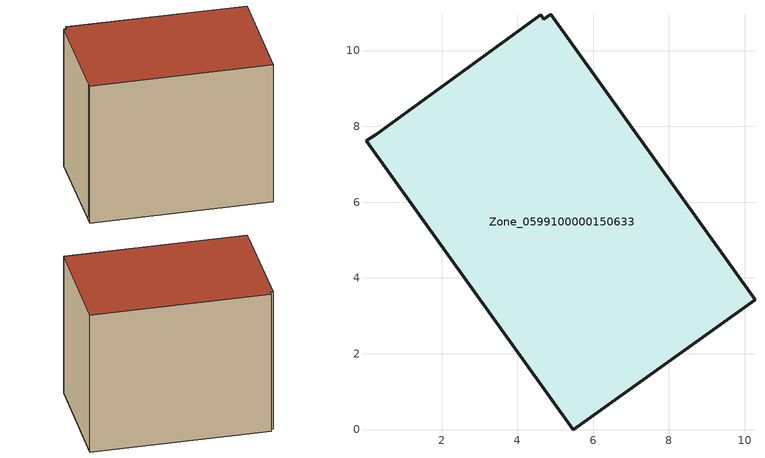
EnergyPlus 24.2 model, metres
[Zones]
Zone_0599100000150633
 floor ground (C_G): 10.27,3.42 5.48,0 0.02,7.61 0.27,7.78 4.62,10.95 4.7,10.82 4.89,10.95 z0
 wall outside (C_F): 4.62,10.95 0.27,7.78 0.02,7.61 5.48,0 10.27,3.42 4.89,10.95 4.7,10.82 4.62,10.95 z0:7.93
 roof outside (C_R): 4.89,10.95 4.7,10.82 4.62,10.95 0.27,7.78 0.02,7.61 5.48,0 10.27,3.42 z7.93
[BUILDING]
Pand.0599100000150633: North Axis=0; Terrain=City; Loads Convergence Tolerance Value=0.04; Temperature Convergence Tolerance Value=0.4; Solar Distribution=FullExterior; Maximum Number of Warmup Days=25; Minimum Number of Warmup Days=1
[Site:Location]
Rotterdam.The.Hague.AP_ZH_NLD Design_Conditions: Latitude=51.96; Longitude=4.45; Time Zone=1; Elevation=-4.5
[SITE:GROUNDTEMPERATURE:BUILDINGSURFACE]
18, 18, 18, 18, 18, 18, 18, 18, 18, 18, 18, 18
[MATERIAL] Thermal Absorptance=0.9; Solar Absorptance=0.7; Visible Absorptance=0.7
Name | Roughness | Thickness | Conductivity | Density | Specific Heat
G.TC.1975-1991 | MediumSmooth | 0.15 | 0.288461 | 540 | 1210
F.TC.1975-1991 | Rough | 0.3 | 0.230769 | 1920 | 840
R.TC.1975-1991 | MediumRough | 0.2 | 0.153846 | 1500 | 1000
[CONSTRUCTION]
C_G: G.TC.1975-1991
C_F: F.TC.1975-1991
C_R: R.TC.1975-1991
[ZONE]
Zone_0599100000150633: Type=1; Multiplier=1; Ceiling Height=Autocalculate; Volume=Autocalculate; Floor Area=autocalculate; Part of Total Floor Area=Yes
[ZONEINFILTRATION:DESIGNFLOWRATE]
Infil_Zone_0599100000150633: Zone or ZoneList or Space or SpaceList=Zone_0599100000150633; Schedule=AlwaysOn; Design Flow Rate Calculation Method=Flow/Area; Flow Rate per Floor Area=0.003; Constant Term Coefficient=1; Temperature Term Coefficient=0; Velocity Term Coefficient=0; Velocity Squared Term Coefficient=0
[HVACTEMPLATE:ZONE:IDEALLOADSAIRSYSTEM]
Zone_0599100000150633: Maximum Heating Supply Air Temperature=50; Minimum Cooling Supply Air Temperature=13; Maximum Heating Supply Air Humidity Ratio=0.0156; Minimum Cooling Supply Air Humidity Ratio=0.0077; Heating Limit=NoLimit; Cooling Limit=NoLimit; Dehumidification Control Type=ConstantSensibleHeatRatio; Cooling Sensible Heat Ratio=0.7; Dehumidification Setpoint=60; Humidification Control Type=None; Humidification Setpoint=30; Outdoor Air Method=None; Outdoor Air Flow Rate per Person=0.00944; Outdoor Air Flow Rate per Zone Floor Area=0; Outdoor Air Flow Rate per Zone=0; Demand Controlled Ventilation Type=None; Outdoor Air Economizer Type=NoEconomizer; Heat Recovery Type=None; Sensible Heat Recovery Effectiveness=0.7; Latent Heat Recovery Effectiveness=0.65
[ZONECONTROL:THERMOSTAT]
ThermostatControl_Zone_0599100000150633: Zone or ZoneList=Zone_0599100000150633; Control Type Schedule=DualSetpointControlType; Control 1=Thermostat_Zone_0599100000150633; Temperature Difference Between Cutout And Setpoint=0
[THERMOSTATSETPOINT:DUALSETPOINT]
Thermostat_Zone_0599100000150633: Heating Setpoint Temperature Schedule=HeatingSetpoint_Zone_0599100000150633; Cooling Setpoint Temperature Schedule=CoolingSetpoint_Zone_0599100000150633
[SCHEDULE:COMPACT]
HeatingSetpoint_Zone_0599100000150633: Through: 12/31, For: AllDays, Until: 24:00, 21
CoolingSetpoint_Zone_0599100000150633: Through: 12/31, For: AllDays, Until: 24:00, 24
DualSetpointControlType: Through: 12/31, For: AllDays, Until: 24:00, 4
AlwaysOn: Through: 12/31, For: AllDays, Until: 24:00, 1
